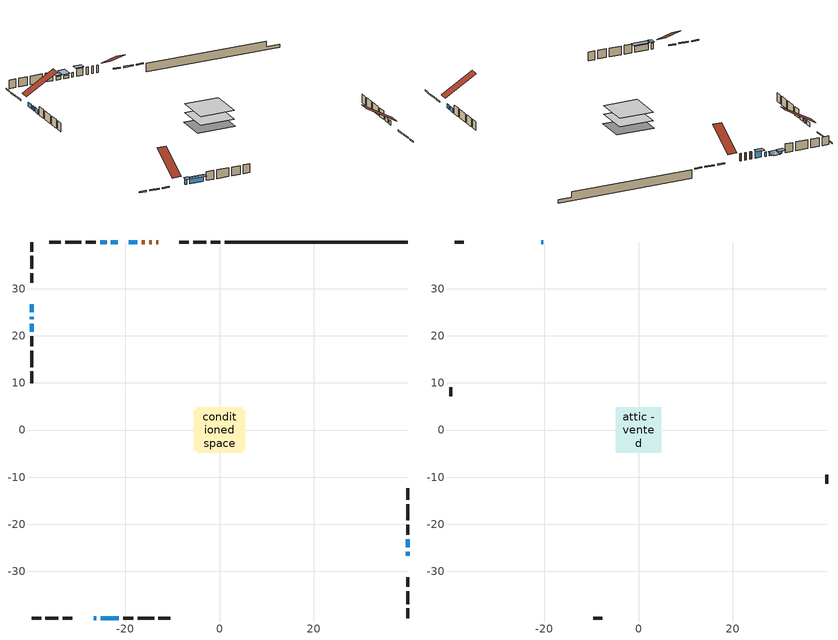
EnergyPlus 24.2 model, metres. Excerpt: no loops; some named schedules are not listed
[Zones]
conditioned space
 floor adiabatic (AdiabaticFloorConstruction): -4.86,-4.86 -4.86,4.86 4.86,4.86 4.86,-4.86 z1.22
 floor foundation (Slab1 construction): -5.48,-4.22 -5.48,4.22 5.48,4.22 5.48,-4.22 z-1.22
 wall outside (RimJoist1 construction): 0.14,39.9 -1.89,39.9 / -39.9,-39.9 -37.87,-39.9 / -39.9,39.9 -39.9,37.87 / 39.9,-39.9 39.9,-37.87 z1.22:1.52
 wall outside (RimJoist2 construction): -2.82,39.9 -5.59,39.9 / -36.94,-39.9 -34.17,-39.9 / -39.9,36.94 -39.9,34.17 / 39.9,-36.94 39.9,-34.17 z1.22:1.52
 wall outside (RimJoist3 construction): -6.52,39.9 -8.55,39.9 / -33.24,-39.9 -31.21,-39.9 / -39.9,33.24 -39.9,31.21 / 39.9,-33.24 39.9,-31.21 z1.22:1.52
 wall outside (AdiabaticWallConstruction 1): -13.03,39.9 -13.46,39.9 / -14.39,39.9 -14.95,39.9 / -15.87,39.9 -16.55,39.9 z1.22:3.25
 wall outside (AdiabaticWallConstruction): -26.74,-39.9 -26.18,-39.9 z1.22:2.9; -17.47,39.9 -19.3,39.9 z1.22:3.28; -39.9,26.74 -39.9,24.94 / 39.9,-26.74 39.9,-25.84 / -39.9,24.01 -39.9,23.45 / 39.9,-24.91 39.9,-23.21 / -39.9,22.53 -39.9,20.83 z1.22:2.44; -21.58,39.9 -23.06,39.9 z1.22:2.08; -25.25,-39.9 -21.36,-39.9 z1.22:2.82; -23.98,39.9 -25.31,39.9 z1.22:2.19
 wall outside (Wall1 construction): -26.24,39.9 -28.4,39.9 / -20.43,-39.9 -18.27,-39.9 / -39.9,19.9 -39.9,17.73 / 39.9,-22.28 39.9,-20.12 z1.22:3.66
 wall outside (Wall2 construction): -29.33,39.9 -32.78,39.9 / -17.34,-39.9 -13.89,-39.9 / -39.9,16.8 -39.9,13.36 / 39.9,-19.19 39.9,-15.74 z1.22:3.66
 wall outside (Wall3 construction): -33.7,39.9 -36.17,39.9 / -12.96,-39.9 -10.49,-39.9 / -39.9,12.43 -39.9,9.96 / 39.9,-14.81 39.9,-12.34 z1.22:3.66
 wall foundation (FoundationWall1 construction): 1.07,39.9,-1.22 1.07,39.9,1.22 36.02,39.9,1.22 36.02,39.9,-0.3 39.9,39.9,-0.3 39.9,39.9,-1.22
 window (WindowConstruction 5): -26.73,-39.9 -26.18,-39.9 z1.22:2.9
 window (WindowConstruction 4): -17.47,39.9 -19.3,39.9 z1.22:3.28
 window (WindowConstruction 7): -39.9,26.73 -39.9,24.94 z1.22:2.44
 window (WindowConstruction 8): 39.9,-26.73 39.9,-25.84 z1.22:2.44
 window (WindowConstruction 9): -21.58,39.9 -23.06,39.9 z1.22:2.08
 window (WindowConstruction): -25.25,-39.9 -21.36,-39.9 z1.22:2.82
 window (WindowConstruction 6): -39.9,24.01 -39.9,23.46 z1.22:2.44
 window (WindowConstruction 1): 39.9,-24.91 39.9,-23.21 z1.22:2.44
 window (WindowConstruction 2): -39.9,22.53 -39.9,20.83 z1.22:2.44
 window (WindowConstruction 3): -23.98,39.9 -25.31,39.9 z1.22:2.19
 door (Door): -13.03,39.9 -13.46,39.9 z1.22:3.25
 door (Door 1): -14.39,39.9 -14.94,39.9 z1.22:3.25
 door (Door 2): -15.87,39.9 -16.55,39.9 z1.22:3.25
 ceiling adiabatic (AdiabaticFloorConstruction): 4.86,-4.86 4.86,4.86 -4.86,4.86 -4.86,-4.86 z1.22
attic - vented
 floor to conditioned space (Floor1 construction Reversed): -4.86,-4.86 -4.86,4.86 4.86,4.86 4.86,-4.86 z3.66
 wall outside (AdiabaticWallConstruction): -20.23,39.9 -20.65,39.9 z1.22:2.44
 wall outside (Wall4 construction): -37.1,39.9 -38.97,39.9 / -9.57,-39.9 -7.7,-39.9 / -39.9,9.03 -39.9,7.16 / 39.9,-11.41 39.9,-9.54 z1.22:3.66
 window (WindowConstruction 10): -20.23,39.9 -20.65,39.9 z1.22:2.44
 roof outside (Roof1 construction): -12.1,39.9,3.66 -12.1,30.86,8.93 -9.48,30.86,8.93 -9.48,39.9,3.66; -27.66,-39.9,3.66 -27.66,-30.86,8.93 -30.28,-30.86,8.93 -30.28,-39.9,3.66; -39.9,27.66,3.66 -30.86,27.66,8.93 -30.86,30.28,8.93 -39.9,30.28,3.66; 39.9,-27.66,3.66 30.86,-27.66,8.93 30.86,-30.28,8.93 39.9,-30.28,3.66
shading: -25.88,-39.9 -27.03,-39.9 -27.03,-41.42 -25.88,-41.42 z3.2; -19.6,39.9 -17.18,39.9 -17.18,41.42 -19.6,41.42 z3.58; -23.35,39.9 -21.28,39.9 -21.28,42.95 -23.35,42.95 z2.38; -21.06,-39.9 -25.55,-39.9 -25.55,-41.42 -21.06,-41.42 z3.12; -25.61,39.9 -23.69,39.9 -23.69,41.42 -25.61,41.42 z2.48
[Building]
Building 1: Terrain=Suburbs
[Site:Location]
Ottawa Intl AP_ON: Latitude {deg}=45.32; Longitude {deg}=-75.67; Time Zone {hr}=-5; Elevation {m}=115; Keep Site Location Information=Yes
[Site:GroundTemperature:Shallow]
1.18808, -1.19398, -1.38475, -0.254337, 4.28362, 8.80044, 12.7163, 15.1969, 15.4076, 13.3901, 9.57408, 5.19582
[Site:WaterMainsTemperature]
Calculation Method=Schedule; Temperature Schedule=mains temperature schedule
[Material] Roughness=Rough; Thermal Absorptance=0.9
Name | Thickness {m} | Conductivity {W/m-K} | Density {kg/m3} | Specific Heat {J/kg-K} | Solar Absorptance | Visible Absorptance
asphalt or fiberglass shingles | 0.00635 | 0.162714 | 1121.4 | 1465.45 | 0.4 | 0.4
ceiling loosefill ins | 0.0846667 | 0.0480833 | 16.02 | 1046.75 | 0.7 | 0.7
ceiling stud and cavity | 0.1397 | 0.0876654 | 65.682 | 1177.47 | 0.7 | 0.7
concrete 4.0 in. | 0.1016 | 1.803125 | 2242.8 | 837.4 | 0.7 | 0.7
concrete 8.0 in. | 0.2032 | 1.803125 | 2242.8 | 837.4 | 0.7 | 0.7
door material | 0.04445 | 0.0451087 | 512.64 | 1214.23 | 0.7 | 0.7
door material 1 | 0.04445 | 0.053851 | 512.64 | 1214.23 | 0.7 | 0.7
exterior vertical ins | 0.0513185 | 0.029427 | 32.04 | 1214.23 | 0.7 | 0.7
floor covering | 0.0127 | 0.0433444 | 54.468 | 1339.84 | 0.6 | 0.6
floor rigid ins; wall rigid ins 1 | 0.512978 | 0.029427 | 32.04 | 1214.23 | 0.7 | 0.7
floor stud and cavity | 0.1397 | 1.75129 | 37.0049 | 1207.88 | 0.7 | 0.7
furniture material conditioned space 1 | 0.1524 | 0.115458 | 640.8 | 1214.23 | 0.6 | 0.6
gypsum board | 0.0127 | 0.160291 | 801 | 837.4 | 0.6 | 0.6
gypsum board 1 | 0.0127 | 0.160291 | 801 | 837.4 | 0.7 | 0.7
osb sheathing 0.5 in. | 0.0127 | 0.115458 | 512.64 | 1214.23 | 0.7 | 0.7
osb sheathing 0.75 in. | 0.01905 | 0.115458 | 512.64 | 1214.23 | 0.7 | 0.7
osb sheathing 2.0 in. | 0.0508 | 0.115458 | 512.64 | 1214.23 | 0.7 | 0.7
rim joist rigid ins; wall rigid ins | 0.051816 | 0.029427 | 32.04 | 1214.23 | 0.7 | 0.7
rim joist stud and cavity | 0.0508 | 0.0384369 | 125.044 | 1163.47 | 0.6 | 0.6
rim joist stud and cavity 1 | 0.0508 | 0.0404867 | 125.044 | 1163.47 | 0.6 | 0.6
rim joist stud and cavity 2 | 0.0508 | 0.0363085 | 125.044 | 1163.47 | 0.6 | 0.6
wall stud and cavity | 0.1397 | 0.136556 | 139.0536 | 1170.24 | 0.7 | 0.7
wall stud and cavity 1 | 0.1397 | 0.156487 | 139.0536 | 1170.24 | 0.7 | 0.7
wall stud and cavity 2 | 0.1397 | 0.147745 | 139.0536 | 1170.24 | 0.7 | 0.7
wall stud and cavity 3 | 0.0889 | 6.1454 | 50.32683 | 1063.81 | 0.6 | 0.6
wall stud and cavity 4 | 0.0889 | 0.380278 | 52.3479 | 1209.89 | 0.7 | 0.7
wall stud and cavity 5 | 0.0889 | 0.391764 | 83.0341 | 1211.67 | 0.7 | 0.7
wood siding | 0.0254 | 0.102417 | 544.68 | 1172.36 | 0.4 | 0.4
wood siding 1 | 0.00254 | 0.102417 | 544.68 | 1172.36 | 0.4 | 0.4
wood siding 2; wood siding 3; wood siding 4 | 0.0254 | 0.102417 | 544.68 | 1172.36 | 0.7 | 0.7
[WindowMaterial:SimpleGlazingSystem]
Name | U-Factor {W/m2-K} | Solar Heat Gain Coefficient
WindowMaterial | 1.69886 | 0.41
WindowMaterial 1 | 1.89305 | 0.35
WindowMaterial 2 | 1.79595 | 0.39
WindowMaterial 3 | 2.96789 | 0.62
WindowMaterial 4 | 3.02467 | 0.48
WindowMaterial 5 | 1.79084 | 0.38
WindowMaterial 6 | 3.27507 | 0.48
WindowMaterial 7 | 3.04227 | 0.45
[Construction]
AdiabaticFloorConstruction: floor stud and cavity, floor rigid ins, osb sheathing 0.75 in., floor covering
AdiabaticWallConstruction: wood siding 3, wall rigid ins 1, wall stud and cavity 4, gypsum board
AdiabaticWallConstruction 1: wood siding 4, wall rigid ins 1, wall stud and cavity 4, gypsum board
Door; Door 1: door material
Door 2: door material 1
Floor1 construction Reversed: gypsum board, ceiling stud and cavity, ceiling loosefill ins
FoundationWall1 construction: concrete 8.0 in., gypsum board 1
furniture construction conditioned space 1: furniture material conditioned space 1
PartitionWallConstruction: gypsum board, wall stud and cavity 5, gypsum board
RimJoist1 construction: wood siding 2, rim joist rigid ins, osb sheathing 2.0 in., rim joist stud and cavity
RimJoist2 construction: wood siding 2, rim joist rigid ins, osb sheathing 2.0 in., rim joist stud and cavity 1
RimJoist3 construction: wood siding 2, rim joist rigid ins, osb sheathing 2.0 in., rim joist stud and cavity 2
Roof1 construction: asphalt or fiberglass shingles
Slab1 construction: concrete 4.0 in.
Wall1 construction: wood siding, wall rigid ins, osb sheathing 0.5 in., wall stud and cavity, gypsum board
Wall2 construction: wood siding, wall rigid ins, osb sheathing 0.5 in., wall stud and cavity 1, gypsum board
Wall3 construction: wood siding, wall rigid ins, osb sheathing 0.5 in., wall stud and cavity 2, gypsum board
Wall4 construction: wood siding 1, wall stud and cavity 3
WindowConstruction; WindowConstruction 1; WindowConstruction 2: WindowMaterial
WindowConstruction 10: WindowMaterial 7
WindowConstruction 3: WindowMaterial 1
WindowConstruction 4: WindowMaterial 2
WindowConstruction 5: WindowMaterial 3
WindowConstruction 6: WindowMaterial 4
WindowConstruction 7; WindowConstruction 8: WindowMaterial 5
WindowConstruction 9: WindowMaterial 6
[Zone] Multiplier=1; Part of Total Floor Area=Yes
Name | Volume {m3}
attic - vented | 77.2199
conditioned space | 479.6
[Space]
Name | Zone | Volume {m3}
attic - vented 1 | attic - vented | 77.2199
conditioned space 1 | conditioned space | 479.6
[ZoneInfiltration:EffectiveLeakageArea]
infil attic - vented 1: Zone or Space=attic - vented 1; Schedule=Always On Discrete; Effective Air Leakage Area {cm2}=3981.47; Stack Coefficient=0.000536271; Wind Coefficient=1.56463e-05
[ZoneMixing]
whole house fan mix: Zone or Space=attic - vented; Schedule=Always On Continuous; Design Flow Rate Calculation Method=Flow/Zone; Design Flow Rate {m3/s}=0; Source Zone or Space=conditioned space
[SurfaceProperty:ExposedFoundationPerimeter]
Slab1: Exposed Perimeter Calculation Method=TotalExposedPerimeter; Total Exposed Perimeter {m}=38.832
[InternalMass] Zone or ZoneList=conditioned space; Space or SpaceList=conditioned space 1
Name | Construction | Surface Area {m2}
furniture mass conditioned space 1 | furniture construction conditioned space 1 | 74.92
partition wall mass | PartitionWallConstruction | 187.3
[Lights]
interior lighting: Zone or ZoneList or Space or SpaceList=conditioned space 1; Schedule=interior lighting schedule; Design Level Calculation Method=LightingLevel; Lighting Level {W}=343.2; Return Air Fraction=0; Fraction Radiant=0.6; Fraction Visible=0.2; Fraction Replaceable=1
[People]
occupants: Zone or ZoneList or Space or SpaceList=conditioned space 1; Number of People Schedule=occupants schedule; Number of People Calculation Method=People; Number of People=3; Fraction Radiant=0.314171; Sensible Heat Fraction=0.56303; Activity Level Schedule=occupants activity schedule; Carbon Dioxide Generation Rate {m3/s-W}=0; Enable ASHRAE 55 Comfort Warnings=No; Mean Radiant Temperature Calculation Type=EnclosureAveraged
[ElectricEquipment] Zone or ZoneList or Space or SpaceList=conditioned space 1; Design Level Calculation Method=EquipmentLevel
Name | Schedule | Design Level {W} | Fraction Latent | Fraction Radiant | Fraction Lost
clothes dryer | clothes dryer schedule | 140.772 | 0.015 | 0.081 | 0.85
clothes washer | clothes washer schedule | 32.1985 | 0.03 | 0.162 | 0.7
cooking range | cooking range schedule | 215.147 | 0.08 | 0.432 | 0.2
dishwasher | dishwasher schedule | 66.8632 | 0.3 | 0.18 | 0.4
fridge | fridge schedule | 72.9452 | 0 | 0.6 | 0
mech vent house fan | mech vent house fan schedule | 0 | 0 | 0 | 1
mech vent house fan cfis | mech vent house fan cfis schedule | 0 | 0 | 0 | 0
mech vent range fan 0 | mech vent range fan 0 schedule | 57 | 0 | 0 | 1
mech vent range fan 1 | mech vent range fan 1 schedule | 57 | 0 | 0 | 1
misc plug loads | misc plug loads schedule | 494.7 | 0.045 | 0.513 | 0.1
whole house fan | Always On Discrete | 0 | 0 | 0 | 1
[OtherEquipment] Zone or ZoneList or Space or SpaceList=conditioned space 1; Design Level Calculation Method=EquipmentLevel
Name | Fuel Type | Schedule | Design Level {W} | Fraction Latent | Fraction Radiant | Fraction Lost
clothes dryer 1 | Electricity | clothes dryer schedule | 0 | 0.015 | 0.081 | 0.85
cooking range 1 | Electricity | cooking range schedule | 0 | 0.08 | 0.432 | 0.2
general water use latent | None | general water use schedule | 62.594 | 1 | 0 | 0
general water use sensible | None | general water use schedule | -61.6891 | 0 | 0.6 | 0
mech vent house fan latent load | None | Always On Discrete | 0 | 1 | 0 | 0
mech vent house fan sensible load | None | Always On Discrete | 0 | 0 | 0 | 0
water heater energy adjustment1; water heater energy adjustment2 | Electricity | Always On Discrete | 0.01 | 0 | 0 | 1
[ZoneInfiltration:DesignFlowRate] Zone or ZoneList or Space or SpaceList=conditioned space 1; Schedule=Always On Discrete; Design Flow Rate Calculation Method=Flow/Zone; Design Flow Rate {m3/s}=0
infil flow; natural vent flow; whole house fan flow
[AvailabilityManager:Scheduled]
central ac airloop Availability Manager: Schedule=Always On Discrete
[Foundation:Kiva]
Foundation Kiva 1: Initial Indoor Air Temperature {C}=18; Wall Height Above Grade {m}=1.21999; Wall Depth Below Slab {m}=0.2032; Custom Block Material Name 1=exterior vertical ins; Custom Block Depth 1 {m}=2.43998; Custom Block X Position 1 {m}=0.2159; Custom Block Z Position 1 {m}=0
[Foundation:Kiva:Settings]
Soil Conductivity {W/m-K}=0.849921; Soil Density {kg/m3}=1842.3; Soil Specific Heat {J/kg-K}=418.7; Ground Solar Absorptivity=0.9; Ground Thermal Absorptivity=0.9; Ground Surface Roughness {m}=0.03; Far-Field Width {m}=40; Deep-Ground Boundary Condition=ZeroFlux; Deep-Ground Depth {m}=40; Minimum Cell Dimension {m}=0.2; Maximum Cell Growth Coefficient=3; Simulation Timestep=Timestep
[Exterior:Lights]
exterior lighting: Schedule=exterior lighting schedule; Design Level {W}=75.6
[EnergyManagementSystem:GlobalVariable]
central_ac_airloop_Fan_RTF
infil_program_Qfan
infil_program_Qinf
natural_vent_program_Qnv
natural_vent_program_Qwhf
[EnergyManagementSystem:Sensor]
Name | Output:Variable or Output:Meter Index Key | Output:Variable or Output:Meter
airflow_gain | infil flow | Infiltration Sensible Heat Gain Energy
airflow_gain_1 | natural vent flow | Infiltration Sensible Heat Gain Energy
airflow_gain_2 | whole house fan flow | Infiltration Sensible Heat Gain Energy
airflow_loss | infil flow | Infiltration Sensible Heat Loss Energy
airflow_loss_1 | natural vent flow | Infiltration Sensible Heat Loss Energy
airflow_loss_2 | whole house fan flow | Infiltration Sensible Heat Loss Energy
clg_load_cond |  | Cooling:EnergyTransfer:Zone:CONDITIONED SPACE
clg_sp_s; clg_sp_s_1 | cooling setpoint | Schedule Value
clothes_dryer_exhaust_0_sch_s | clothes dryer exhaust 0 schedule | Schedule Value
cool_season | cooling season schedule | Schedule Value
htg_load_cond |  | Heating:EnergyTransfer:Zone:CONDITIONED SPACE
htg_sp_s; htg_sp_s_1 | heating setpoint | Schedule Value
ig_ee_conv | clothes dryer | Electric Equipment Convective Heating Energy
ig_ee_conv_2 | cooking range | Electric Equipment Convective Heating Energy
ig_ee_conv_4 | fridge | Electric Equipment Convective Heating Energy
ig_ee_conv_5 | misc plug loads | Electric Equipment Convective Heating Energy
ig_ee_conv_6 | whole house fan | Electric Equipment Convective Heating Energy
ig_ee_rad | clothes dryer | Electric Equipment Radiant Heating Energy
ig_ee_rad_2 | cooking range | Electric Equipment Radiant Heating Energy
ig_ee_rad_4 | fridge | Electric Equipment Radiant Heating Energy
ig_ee_rad_5 | misc plug loads | Electric Equipment Radiant Heating Energy
ig_ee_rad_6 | whole house fan | Electric Equipment Radiant Heating Energy
ig_lgt_conv | interior lighting | Lights Convective Heating Energy
ig_lgt_rad | interior lighting | Lights Radiant Heating Energy
ig_lgt_vis | interior lighting | Lights Visible Radiation Heating Energy
ig_oe_conv | clothes dryer 1 | Other Equipment Convective Heating Energy
ig_oe_conv_1 | cooking range 1 | Other Equipment Convective Heating Energy
ig_oe_conv_2 | general water use latent | Other Equipment Convective Heating Energy
ig_oe_conv_3 | general water use sensible | Other Equipment Convective Heating Energy
ig_oe_conv_4 | water heater energy adjustment1 | Other Equipment Convective Heating Energy
ig_oe_conv_5 | water heater energy adjustment2 | Other Equipment Convective Heating Energy
ig_oe_rad | clothes dryer 1 | Other Equipment Radiant Heating Energy
ig_oe_rad_1 | cooking range 1 | Other Equipment Radiant Heating Energy
ig_oe_rad_2 | general water use latent | Other Equipment Radiant Heating Energy
ig_oe_rad_3 | general water use sensible | Other Equipment Radiant Heating Energy
ig_oe_rad_4 | water heater energy adjustment1 | Other Equipment Radiant Heating Energy
ig_oe_rad_5 | water heater energy adjustment2 | Other Equipment Radiant Heating Energy
ig_ppl_conv | occupants | People Convective Heating Energy
ig_ppl_rad | occupants | People Radiant Heating Energy
im_conv | furniture mass conditioned space 1 | Surface Inside Face Convection Heat Gain Energy
im_conv_1 | partition wall mass | Surface Inside Face Convection Heat Gain Energy
im_ig | furniture mass conditioned space 1 | Surface Inside Face Internal Gains Radiation Heat Gain Energy
im_ig_1 | partition wall mass | Surface Inside Face Internal Gains Radiation Heat Gain Energy
im_lgt | furniture mass conditioned space 1 | Surface Inside Face Lights Radiation Heat Gain Energy
im_lgt_1 | partition wall mass | Surface Inside Face Lights Radiation Heat Gain Energy
im_sol | furniture mass conditioned space 1 | Surface Inside Face Solar Radiation Heat Gain Energy
im_sol_1 | partition wall mass | Surface Inside Face Solar Radiation Heat Gain Energy
im_surf | furniture mass conditioned space 1 | Surface Inside Face Net Surface Thermal Radiation Heat Gain Energy
im_surf_1 | partition wall mass | Surface Inside Face Net Surface Thermal Radiation Heat Gain Energy
mech_vent_range_fan_0_sch_s | mech vent range fan 0 schedule | Schedule Value
mech_vent_range_fan_1_sch_s | mech vent range fan 1 schedule | Schedule Value
mv_conv | mech vent house fan | Electric Equipment Convective Heating Energy
mv_conv_1 | mech vent house fan cfis | Electric Equipment Convective Heating Energy
mv_conv_2 | mech vent range fan 0 | Electric Equipment Convective Heating Energy
mv_conv_3 | mech vent range fan 1 | Electric Equipment Convective Heating Energy
mv_conv_4 | mech vent house fan latent load | Other Equipment Convective Heating Energy
mv_conv_5 | mech vent house fan sensible load | Other Equipment Convective Heating Energy
mv_rad | mech vent house fan | Electric Equipment Radiant Heating Energy
mv_rad_1 | mech vent house fan cfis | Electric Equipment Radiant Heating Energy
mv_rad_2 | mech vent range fan 0 | Electric Equipment Radiant Heating Energy
mv_rad_3 | mech vent range fan 1 | Electric Equipment Radiant Heating Energy
mv_rad_4 | mech vent house fan latent load | Other Equipment Radiant Heating Energy
mv_rad_5 | mech vent house fan sensible load | Other Equipment Radiant Heating Energy
natural_vent_s | natural vent schedule | Schedule Value
out_pb_s |  | Site Outdoor Air Barometric Pressure
out_wt_s |  | Site Outdoor Air Humidity Ratio
site_vw_s |  | Site Wind Speed
ss_back_out | Window1 | Surface Window Shortwave from Zone Back Out Window Heat Transfer Rate
ss_back_out_1 | Window10 | Surface Window Shortwave from Zone Back Out Window Heat Transfer Rate
ss_back_out_2 | Window12 | Surface Window Shortwave from Zone Back Out Window Heat Transfer Rate
ss_back_out_3 | Window14 | Surface Window Shortwave from Zone Back Out Window Heat Transfer Rate
ss_back_out_4 | Window15 | Surface Window Shortwave from Zone Back Out Window Heat Transfer Rate
ss_back_out_5 | Window2 | Surface Window Shortwave from Zone Back Out Window Heat Transfer Rate
ss_back_out_6 | Window5 | Surface Window Shortwave from Zone Back Out Window Heat Transfer Rate
ss_back_out_7 | Window6 | Surface Window Shortwave from Zone Back Out Window Heat Transfer Rate
ss_back_out_8 | Window7 | Surface Window Shortwave from Zone Back Out Window Heat Transfer Rate
ss_back_out_9 | Window8 | Surface Window Shortwave from Zone Back Out Window Heat Transfer Rate
ss_conv | Door1 | Surface Inside Face Convection Heat Gain Energy
ss_conv_1 | Door2 | Surface Inside Face Convection Heat Gain Energy
ss_conv_10 | Window6 | Surface Inside Face Convection Heat Gain Energy
ss_conv_11 | Window7 | Surface Inside Face Convection Heat Gain Energy
ss_conv_12 | Window8 | Surface Inside Face Convection Heat Gain Energy
ss_conv_2 | Door3 | Surface Inside Face Convection Heat Gain Energy
ss_conv_3 | Window1 | Surface Inside Face Convection Heat Gain Energy
ss_conv_4 | Window10 | Surface Inside Face Convection Heat Gain Energy
ss_conv_5 | Window12 | Surface Inside Face Convection Heat Gain Energy
ss_conv_6 | Window14 | Surface Inside Face Convection Heat Gain Energy
ss_conv_7 | Window15 | Surface Inside Face Convection Heat Gain Energy
ss_conv_8 | Window2 | Surface Inside Face Convection Heat Gain Energy
ss_conv_9 | Window5 | Surface Inside Face Convection Heat Gain Energy
ss_ig | Door1 | Surface Inside Face Internal Gains Radiation Heat Gain Energy
ss_ig_1 | Door2 | Surface Inside Face Internal Gains Radiation Heat Gain Energy
ss_ig_10 | Window6 | Surface Inside Face Internal Gains Radiation Heat Gain Energy
ss_ig_11 | Window7 | Surface Inside Face Internal Gains Radiation Heat Gain Energy
ss_ig_12 | Window8 | Surface Inside Face Internal Gains Radiation Heat Gain Energy
ss_ig_2 | Door3 | Surface Inside Face Internal Gains Radiation Heat Gain Energy
ss_ig_3 | Window1 | Surface Inside Face Internal Gains Radiation Heat Gain Energy
ss_ig_4 | Window10 | Surface Inside Face Internal Gains Radiation Heat Gain Energy
ss_ig_5 | Window12 | Surface Inside Face Internal Gains Radiation Heat Gain Energy
ss_ig_6 | Window14 | Surface Inside Face Internal Gains Radiation Heat Gain Energy
ss_ig_7 | Window15 | Surface Inside Face Internal Gains Radiation Heat Gain Energy
ss_ig_8 | Window2 | Surface Inside Face Internal Gains Radiation Heat Gain Energy
ss_ig_9 | Window5 | Surface Inside Face Internal Gains Radiation Heat Gain Energy
ss_lgt | Door1 | Surface Inside Face Lights Radiation Heat Gain Energy
ss_lgt_1 | Door2 | Surface Inside Face Lights Radiation Heat Gain Energy
ss_lgt_2 | Door3 | Surface Inside Face Lights Radiation Heat Gain Energy
ss_sol | Door1 | Surface Inside Face Solar Radiation Heat Gain Energy
ss_sol_1 | Door2 | Surface Inside Face Solar Radiation Heat Gain Energy
ss_sol_2 | Door3 | Surface Inside Face Solar Radiation Heat Gain Energy
ss_surf | Door1 | Surface Inside Face Net Surface Thermal Radiation Heat Gain Energy
ss_surf_1 | Door2 | Surface Inside Face Net Surface Thermal Radiation Heat Gain Energy
ss_surf_10 | Window6 | Surface Inside Face Net Surface Thermal Radiation Heat Gain Energy
ss_surf_11 | Window7 | Surface Inside Face Net Surface Thermal Radiation Heat Gain Energy
ss_surf_12 | Window8 | Surface Inside Face Net Surface Thermal Radiation Heat Gain Energy
ss_surf_2 | Door3 | Surface Inside Face Net Surface Thermal Radiation Heat Gain Energy
ss_surf_3 | Window1 | Surface Inside Face Net Surface Thermal Radiation Heat Gain Energy
ss_surf_4 | Window10 | Surface Inside Face Net Surface Thermal Radiation Heat Gain Energy
ss_surf_5 | Window12 | Surface Inside Face Net Surface Thermal Radiation Heat Gain Energy
ss_surf_6 | Window14 | Surface Inside Face Net Surface Thermal Radiation Heat Gain Energy
ss_surf_7 | Window15 | Surface Inside Face Net Surface Thermal Radiation Heat Gain Energy
ss_surf_8 | Window2 | Surface Inside Face Net Surface Thermal Radiation Heat Gain Energy
ss_surf_9 | Window5 | Surface Inside Face Net Surface Thermal Radiation Heat Gain Energy
ss_trans_in | Window1 | Surface Window Transmitted Solar Radiation Rate
ss_trans_in_1 | Window10 | Surface Window Transmitted Solar Radiation Rate
ss_trans_in_2 | Window12 | Surface Window Transmitted Solar Radiation Rate
ss_trans_in_3 | Window14 | Surface Window Transmitted Solar Radiation Rate
ss_trans_in_4 | Window15 | Surface Window Transmitted Solar Radiation Rate
ss_trans_in_5 | Window2 | Surface Window Transmitted Solar Radiation Rate
ss_trans_in_6 | Window5 | Surface Window Transmitted Solar Radiation Rate
ss_trans_in_7 | Window6 | Surface Window Transmitted Solar Radiation Rate
ss_trans_in_8 | Window7 | Surface Window Transmitted Solar Radiation Rate
ss_trans_in_9 | Window8 | Surface Window Transmitted Solar Radiation Rate
ss_trans_out | Window1 | Surface Inside Face Initial Transmitted Diffuse Transmitted Out Window Solar Radiation Rate
ss_trans_out_1 | Window10 | Surface Inside Face Initial Transmitted Diffuse Transmitted Out Window Solar Radiation Rate
ss_trans_out_2 | Window12 | Surface Inside Face Initial Transmitted Diffuse Transmitted Out Window Solar Radiation Rate
ss_trans_out_3 | Window14 | Surface Inside Face Initial Transmitted Diffuse Transmitted Out Window Solar Radiation Rate
ss_trans_out_4 | Window15 | Surface Inside Face Initial Transmitted Diffuse Transmitted Out Window Solar Radiation Rate
ss_trans_out_5 | Window2 | Surface Inside Face Initial Transmitted Diffuse Transmitted Out Window Solar Radiation Rate
ss_trans_out_6 | Window5 | Surface Inside Face Initial Transmitted Diffuse Transmitted Out Window Solar Radiation Rate
